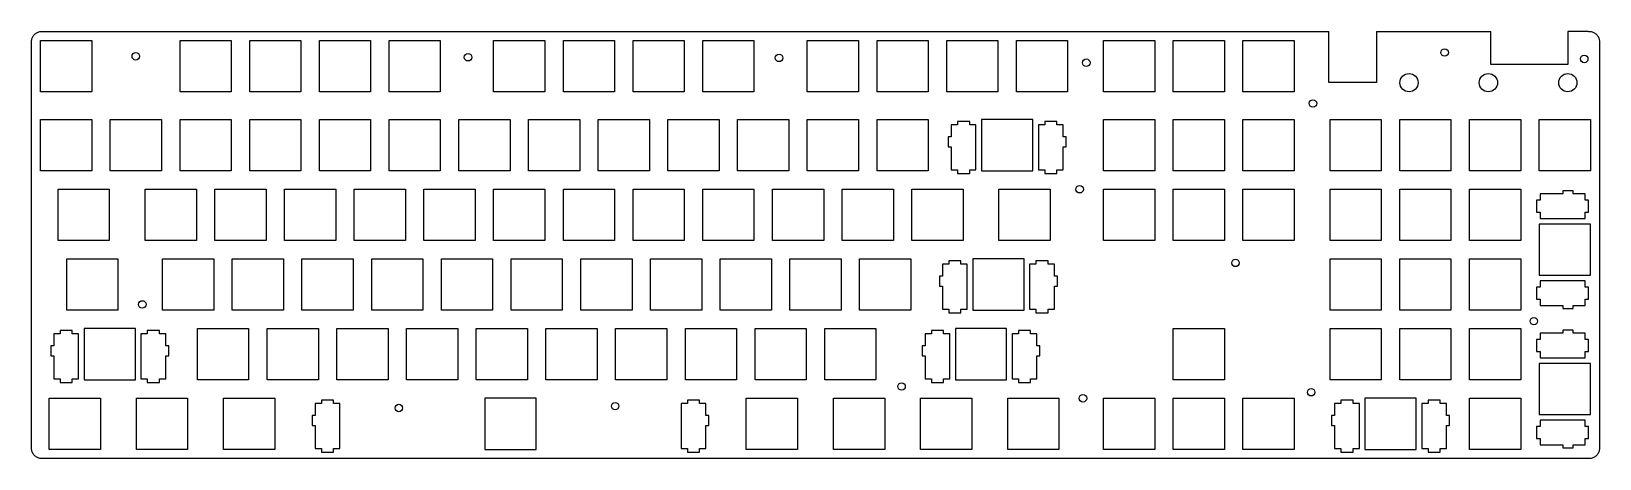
# Model space of a CAD drawing. Extents: x 0 to 429, y 1 to 118.
import ezdxf

# ---------------------------------------------------------------- set-up
doc = ezdxf.new("R2010")
doc.units = 0
doc.header["$MEASUREMENT"] = 0

msp = doc.modelspace()

# ---------------------------------------------------------------- linework, layer by layer
at = {"color": 0}
for p, q in [((0.606337, 115.654), (0.705556, 115.866)), ((0.705556, 115.866), (0.821313, 116.073)), ((0.821313, 116.073), (0.950846, 116.268)), ((0.950846, 116.268), (1.09692, 116.453)), ((1.09692, 116.453), (1.25677, 116.627)), ((1.25677, 116.627), (1.4304, 116.787)), ((1.4304, 116.787), (1.61506, 116.933)), ((1.61506, 116.933), (1.81074, 117.062)), ((1.81074, 117.062), (2.01745, 117.178)), ((2.01745, 117.178), (2.22966, 117.277)), ((2.22966, 117.277), (2.45153, 117.358)), ((2.45153, 117.358), (2.67753, 117.423)), ((2.67753, 117.423), (2.90904, 117.468)), ((2.90904, 117.468), (3.14331, 117.495)), ((3.14331, 117.495), (3.37895, 117.506)), ((3.37895, 117.506), (355.019871, 117.504336)), ((368.019871, 117.504336), (399.299993, 117.50402)), ((426.004, 117.504), (426.24, 117.495)), ((426.24, 117.495), (426.473, 117.468)), ((426.473, 117.468), (426.706, 117.423)), ((426.706, 117.423), (426.932, 117.358)), ((426.932, 117.358), (427.154, 117.277)), ((427.154, 117.277), (427.366, 117.178)), ((427.366, 117.178), (427.574, 117.062)), ((427.574, 117.062), (427.768, 116.933)), ((427.768, 116.933), (427.951, 116.787)), ((427.951, 116.787), (428.128, 116.627)), ((428.128, 116.627), (428.286, 116.453)), ((428.286, 116.453), (428.431, 116.268)), ((428.431, 116.268), (428.561, 116.073)), ((428.561, 116.073), (428.678, 115.866)), ((428.678, 115.866), (428.777, 115.654)), ((0.377582, 3.67937), (0.378961, 114.504)), ((0.378961, 114.504), (0.388606, 114.74)), ((0.388606, 114.74), (0.414789, 114.974)), ((0.414789, 114.974), (0.460266, 115.206)), ((0.460266, 115.206), (0.525032, 115.432)), ((0.525032, 115.432), (0.606337, 115.654)), ((2.90353, 114.98), (16.9044, 114.98)), ((2.90353, 100.979), (2.90353, 114.98)), ((16.9044, 114.98), (16.9044, 100.979)), ((41.0034, 114.98), (55.0044, 114.98)), ((41.0034, 100.979), (41.0034, 114.98)), ((55.0044, 114.98), (55.0044, 100.979)), ((60.0534, 114.98), (74.0544, 114.98)), ((60.0534, 100.979), (60.0534, 114.98)), ((74.0544, 114.98), (74.0544, 100.979)), ((79.1034, 114.98), (93.1044, 114.98)), ((79.1034, 100.979), (79.1034, 114.98)), ((93.1044, 114.98), (93.1044, 100.979)), ((98.1534, 114.98), (112.153, 114.98)), ((98.1534, 100.979), (98.1534, 114.98)), ((112.153, 114.98), (112.153, 100.979)), ((126.728, 114.98), (140.729, 114.98)), ((126.728, 100.979), (126.728, 114.98)), ((140.729, 114.98), (140.729, 100.979)), ((145.778, 114.98), (159.779, 114.98)), ((145.778, 100.979), (145.778, 114.98)), ((159.779, 114.98), (159.779, 100.979)), ((164.828, 114.98), (178.829, 114.98)), ((164.828, 100.979), (164.828, 114.98)), ((178.829, 114.98), (178.829, 100.979)), ((183.878, 114.98), (197.879, 114.98)), ((183.878, 100.979), (183.878, 114.98)), ((197.879, 114.98), (197.879, 100.979)), ((212.453, 114.98), (226.454, 114.98)), ((212.453, 100.979), (212.453, 114.98)), ((226.454, 114.98), (226.454, 100.979)), ((231.503, 114.98), (245.504, 114.98)), ((231.503, 100.979), (231.503, 114.98)), ((245.504, 114.98), (245.504, 100.979)), ((250.553, 114.98), (264.554, 114.98)), ((250.553, 100.979), (250.553, 114.98)), ((264.554, 114.98), (264.554, 100.979)), ((269.603, 114.98), (283.604, 114.98)), ((269.603, 100.979), (269.603, 114.98)), ((283.604, 114.98), (283.604, 100.979)), ((293.416, 114.98), (307.415, 114.98)), ((293.416, 100.979), (293.416, 114.98)), ((307.415, 114.98), (307.415, 100.979)), ((312.466, 114.98), (326.465, 114.98)), ((312.466, 100.979), (312.466, 114.98)), ((326.465, 114.98), (326.465, 100.979)), ((331.516, 114.98), (345.515, 114.98)), ((331.516, 100.979), (331.516, 114.98)), ((345.515, 114.98), (345.515, 100.979)), ((428.777, 115.654), (428.858, 115.432)), ((428.858, 115.432), (428.921, 115.206)), ((428.921, 115.206), (428.967, 114.974)), ((428.967, 114.974), (428.995, 114.74)), ((428.995, 114.74), (429.006, 114.504)), ((429.006, 114.504), (429.006, 3.67799)), ((16.9044, 100.979), (2.90353, 100.979)), ((55.0044, 100.979), (41.0034, 100.979)), ((74.0544, 100.979), (60.0534, 100.979)), ((93.1044, 100.979), (79.1034, 100.979)), ((112.153, 100.979), (98.1534, 100.979)), ((140.729, 100.979), (126.728, 100.979)), ((159.779, 100.979), (145.778, 100.979)), ((178.829, 100.979), (164.828, 100.979)), ((197.879, 100.979), (183.878, 100.979)), ((226.454, 100.979), (212.453, 100.979)), ((245.504, 100.979), (231.503, 100.979)), ((264.554, 100.979), (250.553, 100.979)), ((283.604, 100.979), (269.603, 100.979)), ((307.415, 100.979), (293.416, 100.979)), ((326.465, 100.979), (312.466, 100.979)), ((345.515, 100.979), (331.516, 100.979)), ((2.90353, 93.405), (16.9044, 93.405)), ((2.90353, 79.4039), (2.90353, 93.405)), ((16.9044, 93.405), (16.9044, 79.4039)), ((21.9535, 93.405), (35.9544, 93.405)), ((21.9535, 79.4039), (21.9535, 93.405)), ((35.9544, 93.405), (35.9544, 79.4039)), ((41.0034, 93.405), (55.0044, 93.405)), ((41.0034, 79.4039), (41.0034, 93.405)), ((55.0044, 93.405), (55.0044, 79.4039)), ((60.0534, 93.405), (74.0544, 93.405)), ((60.0534, 79.4039), (60.0534, 93.405)), ((74.0544, 93.405), (74.0544, 79.4039)), ((79.1034, 93.405), (93.1044, 93.405)), ((79.1034, 79.4039), (79.1034, 93.405)), ((93.1044, 93.405), (93.1044, 79.4039)), ((98.1534, 93.405), (112.153, 93.405)), ((98.1534, 79.4039), (98.1534, 93.405)), ((112.153, 93.405), (112.153, 79.4039)), ((117.203, 93.405), (131.204, 93.405)), ((117.203, 79.4039), (117.203, 93.405)), ((131.204, 93.405), (131.204, 79.4039)), ((136.253, 93.405), (150.254, 93.405)), ((136.253, 79.4039), (136.253, 93.405)), ((150.254, 93.405), (150.254, 79.4039)), ((155.303, 93.405), (169.304, 93.405)), ((155.303, 79.4039), (155.303, 93.405)), ((169.304, 93.405), (169.304, 79.4039)), ((174.353, 93.405), (188.354, 93.405)), ((174.353, 79.4039), (174.353, 93.405)), ((188.354, 93.405), (188.354, 79.4039)), ((193.403, 93.405), (207.404, 93.405)), ((193.403, 79.4039), (193.403, 93.405)), ((207.404, 93.405), (207.404, 79.4039)), ((212.453, 93.405), (226.454, 93.405)), ((212.453, 79.4039), (212.453, 93.405)), ((226.454, 93.405), (226.454, 79.4039)), ((231.503, 93.405), (245.504, 93.405)), ((231.503, 79.4039), (231.503, 93.405)), ((245.504, 93.405), (245.504, 79.4039)), ((253.527, 91.9346), (251.803, 91.9346)), ((251.803, 91.9346), (251.803, 88.7042)), ((256.829, 92.855), (253.527, 92.855)), ((253.527, 92.855), (253.527, 91.9346)), ((256.829, 91.9346), (256.829, 92.855)), ((258.554, 91.9346), (256.829, 91.9346)), ((258.554, 88.7042), (258.554, 91.9346)), ((260.078, 93.405), (260.078, 84.1043)), ((274.079, 93.405), (260.078, 93.405)), ((274.079, 84.1043), (274.079, 93.405)), ((277.329, 91.9346), (275.603, 91.9346)), ((275.603, 91.9346), (275.603, 88.7042)), ((280.629, 92.855), (277.329, 92.855)), ((277.329, 92.855), (277.329, 91.9346)), ((280.629, 91.9346), (280.629, 92.855)), ((282.355, 91.9346), (280.629, 91.9346)), ((282.355, 88.7042), (282.355, 91.9346)), ((293.416, 93.405), (307.415, 93.405)), ((293.416, 79.4039), (293.416, 93.405)), ((307.415, 93.405), (307.415, 79.4039)), ((312.466, 93.405), (326.465, 93.405)), ((312.466, 79.4039), (312.466, 93.405)), ((326.465, 93.405), (326.465, 79.4039)), ((331.516, 93.405), (345.515, 93.405)), ((331.516, 79.4039), (331.516, 93.405)), ((345.515, 93.405), (345.515, 79.4039)), ((355.328, 93.405), (369.33, 93.405)), ((355.328, 79.4039), (355.328, 93.405)), ((369.33, 93.405), (369.33, 79.4039)), ((374.378, 93.405), (388.38, 93.405)), ((374.378, 79.4039), (374.378, 93.405)), ((388.38, 93.405), (388.38, 79.4039)), ((393.428, 93.405), (407.43, 93.405)), ((393.428, 79.4039), (393.428, 93.405)), ((407.43, 93.405), (407.43, 79.4039)), ((412.478, 93.405), (426.48, 93.405)), ((412.478, 79.4039), (412.478, 93.405)), ((426.48, 93.405), (426.48, 79.4039)), ((251.803, 88.7042), (250.98, 88.7042)), ((250.98, 88.7042), (250.98, 85.9042)), ((250.98, 85.9042), (251.803, 85.9042)), ((251.803, 85.9042), (251.803, 79.6339)), ((258.554, 79.6339), (258.554, 88.7042)), ((275.603, 88.7042), (275.603, 79.6339)), ((283.179, 88.7042), (282.355, 88.7042)), ((282.355, 79.6339), (282.355, 85.9042)), ((282.355, 85.9042), (283.179, 85.9042)), ((283.179, 85.9042), (283.179, 88.7042)), ((260.078, 84.1043), (260.078, 79.4039)), ((274.079, 79.4039), (274.079, 84.1043)), ((16.9044, 79.4039), (2.90353, 79.4039)), ((35.9544, 79.4039), (21.9535, 79.4039)), ((55.0044, 79.4039), (41.0034, 79.4039)), ((74.0544, 79.4039), (60.0534, 79.4039)), ((93.1044, 79.4039), (79.1034, 79.4039)), ((112.153, 79.4039), (98.1534, 79.4039)), ((131.204, 79.4039), (117.203, 79.4039)), ((150.254, 79.4039), (136.253, 79.4039)), ((169.304, 79.4039), (155.303, 79.4039)), ((188.354, 79.4039), (174.353, 79.4039)), ((207.404, 79.4039), (193.403, 79.4039)), ((226.454, 79.4039), (212.453, 79.4039)), ((245.504, 79.4039), (231.503, 79.4039)), ((251.803, 79.6339), (253.527, 79.6339)), ((253.527, 79.6339), (253.527, 78.6543)), ((253.527, 78.6543), (256.829, 78.6543)), ((256.829, 78.6543), (256.829, 79.6339)), ((256.829, 79.6339), (258.554, 79.6339)), ((260.078, 79.4039), (274.079, 79.4039)), ((275.603, 79.6339), (277.329, 79.6339)), ((277.329, 79.6339), (277.329, 78.6543)), ((277.329, 78.6543), (280.629, 78.6543)), ((280.629, 78.6543), (280.629, 79.6339)), ((280.629, 79.6339), (282.355, 79.6339)), ((307.415, 79.4039), (293.416, 79.4039)), ((326.465, 79.4039), (312.466, 79.4039)), ((345.515, 79.4039), (331.516, 79.4039)), ((369.33, 79.4039), (355.328, 79.4039)), ((388.38, 79.4039), (374.378, 79.4039)), ((407.43, 79.4039), (393.428, 79.4039)), ((426.48, 79.4039), (412.478, 79.4039)), ((7.66604, 74.355), (21.6655, 74.355)), ((7.66604, 60.3539), (7.66604, 74.355)), ((21.6655, 74.355), (21.6655, 60.3539)), ((31.4785, 74.355), (45.4794, 74.355)), ((31.4785, 60.3539), (31.4785, 74.355)), ((45.4794, 74.355), (45.4794, 60.3539)), ((50.5284, 74.355), (64.5294, 74.355)), ((50.5284, 60.3539), (50.5284, 74.355)), ((64.5294, 74.355), (64.5294, 60.3539)), ((69.5784, 74.355), (83.5794, 74.355)), ((69.5784, 60.3539), (69.5784, 74.355)), ((83.5794, 74.355), (83.5794, 60.3539)), ((88.6284, 74.355), (102.629, 74.355)), ((88.6284, 60.3539), (88.6284, 74.355)), ((102.629, 74.355), (102.629, 60.3539)), ((107.678, 74.355), (121.679, 74.355)), ((107.678, 60.3539), (107.678, 74.355)), ((121.679, 74.355), (121.679, 60.3539)), ((126.728, 74.355), (140.729, 74.355)), ((126.728, 60.3539), (126.728, 74.355)), ((140.729, 74.355), (140.729, 60.3539)), ((145.778, 74.355), (159.779, 74.355)), ((145.778, 60.3539), (145.778, 74.355)), ((159.779, 74.355), (159.779, 60.3539)), ((164.828, 74.355), (178.829, 74.355)), ((164.828, 60.3539), (164.828, 74.355)), ((178.829, 74.355), (178.829, 60.3539)), ((183.878, 74.355), (197.879, 74.355)), ((183.878, 60.3539), (183.878, 74.355)), ((197.879, 74.355), (197.879, 60.3539)), ((202.928, 74.355), (216.929, 74.355)), ((202.928, 60.3539), (202.928, 74.355)), ((216.929, 74.355), (216.929, 60.3539)), ((221.978, 74.355), (235.979, 74.355)), ((221.978, 60.3539), (221.978, 74.355)), ((235.979, 74.355), (235.979, 60.3539)), ((241.028, 74.355), (255.028, 74.355)), ((241.028, 60.3539), (241.028, 74.355)), ((255.028, 74.355), (255.028, 60.3539)), ((264.841, 74.355), (278.84, 74.355)), ((264.841, 60.3539), (264.841, 74.355)), ((278.84, 74.355), (278.84, 60.3539)), ((293.416, 74.355), (307.415, 74.355)), ((293.416, 60.3539), (293.416, 74.355)), ((307.415, 74.355), (307.415, 60.3539)), ((312.466, 74.355), (326.465, 74.355)), ((312.466, 60.3539), (312.466, 74.355)), ((326.465, 74.355), (326.465, 60.3539)), ((331.516, 74.355), (345.515, 74.355)), ((331.516, 60.3539), (331.516, 74.355)), ((345.515, 74.355), (345.515, 60.3539)), ((355.328, 74.355), (369.33, 74.355)), ((355.328, 60.3539), (355.328, 74.355)), ((369.33, 74.355), (369.33, 60.3539)), ((374.378, 74.355), (388.38, 74.355)), ((374.378, 60.3539), (374.378, 74.355)), ((388.38, 74.355), (388.38, 60.3539)), ((393.428, 74.355), (407.43, 74.355)), ((393.428, 60.3539), (393.428, 74.355)), ((407.43, 74.355), (407.43, 60.3539)), ((418.98, 73.1051), (412.708, 73.1051)), ((412.708, 73.1051), (412.708, 71.3796)), ((418.98, 73.9292), (418.98, 73.1051)), ((421.778, 73.9292), (418.98, 73.9292)), ((421.778, 73.1051), (421.778, 73.9292)), ((425.009, 73.1051), (421.778, 73.1051)), ((425.009, 71.3796), (425.009, 73.1051)), ((412.708, 71.3796), (411.73, 71.3796)), ((411.73, 71.3796), (411.73, 68.0791)), ((425.93, 71.3796), (425.009, 71.3796)), ((425.93, 68.0791), (425.93, 71.3796)), ((411.73, 68.0791), (412.708, 68.0791)), ((421.778, 64.83), (412.478, 64.83)), ((412.478, 64.83), (412.478, 50.8289)), ((412.708, 68.0791), (412.708, 66.354)), ((412.708, 66.354), (421.778, 66.354)), ((421.778, 66.354), (425.009, 66.354)), ((426.48, 64.83), (421.778, 64.83)), ((425.009, 66.354), (425.009, 68.0791)), ((425.009, 68.0791), (425.93, 68.0791)), ((426.48, 50.8289), (426.48, 64.83)), ((21.6655, 60.3539), (7.66604, 60.3539)), ((45.4794, 60.3539), (31.4785, 60.3539)), ((64.5294, 60.3539), (50.5284, 60.3539)), ((83.5794, 60.3539), (69.5784, 60.3539)), ((102.629, 60.3539), (88.6284, 60.3539)), ((121.679, 60.3539), (107.678, 60.3539)), ((140.729, 60.3539), (126.728, 60.3539)), ((159.779, 60.3539), (145.778, 60.3539)), ((178.829, 60.3539), (164.828, 60.3539)), ((197.879, 60.3539), (183.878, 60.3539)), ((216.929, 60.3539), (202.928, 60.3539)), ((235.979, 60.3539), (221.978, 60.3539)), ((255.028, 60.3539), (241.028, 60.3539)), ((278.84, 60.3539), (264.841, 60.3539)), ((307.415, 60.3539), (293.416, 60.3539)), ((326.465, 60.3539), (312.466, 60.3539)), ((345.515, 60.3539), (331.516, 60.3539)), ((369.33, 60.3539), (355.328, 60.3539)), ((388.38, 60.3539), (374.378, 60.3539)), ((407.43, 60.3539), (393.428, 60.3539)), ((10.0473, 55.305), (24.0468, 55.305)), ((10.0473, 41.3039), (10.0473, 55.305)), ((24.0468, 55.305), (24.0468, 41.3039)), ((36.2409, 55.305), (50.2405, 55.305)), ((36.2409, 41.3039), (36.2409, 55.305)), ((50.2405, 55.305), (50.2405, 41.3039)), ((55.2909, 55.305), (69.2905, 55.305)), ((55.2909, 41.3039), (55.2909, 55.305)), ((69.2905, 55.305), (69.2905, 41.3039)), ((74.3409, 55.305), (88.3405, 55.305)), ((74.3409, 41.3039), (74.3409, 55.305)), ((88.3405, 55.305), (88.3405, 41.3039)), ((93.3909, 55.305), (107.39, 55.305)), ((93.3909, 41.3039), (93.3909, 55.305)), ((107.39, 55.305), (107.39, 41.3039)), ((112.441, 55.305), (126.44, 55.305)), ((112.441, 41.3039), (112.441, 55.305)), ((126.44, 55.305), (126.44, 41.3039)), ((131.491, 55.305), (145.49, 55.305)), ((131.491, 41.3039), (131.491, 55.305)), ((145.49, 55.305), (145.49, 41.3039)), ((150.541, 55.305), (164.54, 55.305)), ((150.541, 41.3039), (150.541, 55.305)), ((164.54, 55.305), (164.54, 41.3039)), ((169.591, 55.305), (183.59, 55.305)), ((169.591, 41.3039), (169.591, 55.305)), ((183.59, 55.305), (183.59, 41.3039)), ((188.641, 55.305), (202.64, 55.305)), ((188.641, 41.3039), (188.641, 55.305)), ((202.64, 55.305), (202.64, 41.3039)), ((207.691, 55.305), (221.69, 55.305)), ((207.691, 41.3039), (207.691, 55.305)), ((221.69, 55.305), (221.69, 41.3039)), ((226.741, 55.305), (240.74, 55.305)), ((226.741, 41.3039), (226.741, 55.305)), ((240.74, 55.305), (240.74, 41.3039)), ((251.147, 53.8346), (249.422, 53.8346)), ((249.422, 53.8346), (249.422, 50.6042)), ((254.447, 54.755), (251.147, 54.755)), ((251.147, 54.755), (251.147, 53.8346)), ((254.447, 53.8346), (254.447, 54.755)), ((256.172, 53.8346), (254.447, 53.8346)), ((256.172, 41.5339), (256.172, 53.8346)), ((257.697, 55.305), (257.697, 41.3039)), ((271.697, 55.305), (257.697, 55.305)), ((271.697, 41.3039), (271.697, 55.305)), ((274.948, 53.8346), (273.222, 53.8346)), ((273.222, 53.8346), (273.222, 41.5339)), ((278.246, 54.755), (274.948, 54.755)), ((274.948, 54.755), (274.948, 53.8346)), ((278.246, 53.8346), (278.246, 54.755)), ((279.972, 53.8346), (278.246, 53.8346)), ((279.972, 50.6042), (279.972, 53.8346)), ((355.328, 55.305), (369.33, 55.305)), ((355.328, 41.3039), (355.328, 55.305)), ((369.33, 55.305), (369.33, 41.3039)), ((374.378, 55.305), (388.38, 55.305)), ((374.378, 41.3039), (374.378, 55.305)), ((388.38, 55.305), (388.38, 41.3039)), ((393.428, 55.305), (407.43, 55.305)), ((393.428, 41.3039), (393.428, 55.305)), ((407.43, 55.305), (407.43, 41.3039)), ((249.422, 50.6042), (248.597, 50.6042)), ((248.597, 50.6042), (248.597, 47.8042)), ((248.597, 47.8042), (249.422, 47.8042)), ((249.422, 47.8042), (249.422, 41.5339)), ((280.797, 50.6042), (279.972, 50.6042)), ((279.972, 41.5339), (279.972, 47.8042)), ((279.972, 47.8042), (280.797, 47.8042)), ((280.797, 47.8042), (280.797, 50.6042)), ((412.708, 47.5795), (411.73, 47.5795)), ((411.73, 47.5795), (411.73, 44.2793)), ((412.478, 50.8289), (421.778, 50.8289)), ((421.778, 49.3049), (412.708, 49.3049)), ((412.708, 49.3049), (412.708, 47.5795)), ((421.778, 50.8289), (426.48, 50.8289)), ((425.009, 49.3049), (421.778, 49.3049)), ((425.009, 47.5795), (425.009, 49.3049)), ((425.93, 47.5795), (425.009, 47.5795)), ((425.93, 44.2793), (425.93, 47.5795)), ((411.73, 44.2793), (412.708, 44.2793)), ((412.708, 44.2793), (412.708, 42.5538)), ((425.009, 42.5538), (425.009, 44.2793)), ((425.009, 44.2793), (425.93, 44.2793)), ((24.0468, 41.3039), (10.0473, 41.3039)), ((50.2405, 41.3039), (36.2409, 41.3039)), ((69.2905, 41.3039), (55.2909, 41.3039)), ((88.3405, 41.3039), (74.3409, 41.3039)), ((107.39, 41.3039), (93.3909, 41.3039)), ((126.44, 41.3039), (112.441, 41.3039)), ((145.49, 41.3039), (131.491, 41.3039)), ((164.54, 41.3039), (150.541, 41.3039)), ((183.59, 41.3039), (169.591, 41.3039)), ((202.64, 41.3039), (188.641, 41.3039)), ((221.69, 41.3039), (207.691, 41.3039)), ((240.74, 41.3039), (226.741, 41.3039)), ((249.422, 41.5339), (251.147, 41.5339)), ((251.147, 41.5339), (251.147, 40.5543)), ((251.147, 40.5543), (254.447, 40.5543)), ((254.447, 40.5543), (254.447, 41.5339)), ((254.447, 41.5339), (256.172, 41.5339)), ((257.697, 41.3039), (271.697, 41.3039)), ((273.222, 41.5339), (274.948, 41.5339)), ((274.948, 41.5339), (274.948, 40.5543)), ((274.948, 40.5543), (278.246, 40.5543)), ((278.246, 40.5543), (278.246, 41.5339)), ((278.246, 41.5339), (279.972, 41.5339)), ((369.33, 41.3039), (355.328, 41.3039)), ((388.38, 41.3039), (374.378, 41.3039)), ((407.43, 41.3039), (393.428, 41.3039)), ((412.708, 42.5538), (418.98, 42.5538)), ((418.98, 42.5538), (418.98, 41.7297)), ((418.98, 41.7297), (421.778, 41.7297)), ((421.778, 41.7297), (421.778, 42.5538)), ((421.778, 42.5538), (425.009, 42.5538)), ((8.25997, 34.7845), (6.53464, 34.7845)), ((6.53464, 34.7845), (6.53464, 31.5543)), ((11.5604, 35.705), (8.25997, 35.705)), ((8.25997, 35.705), (8.25997, 34.7845)), ((11.5604, 34.7845), (11.5604, 35.705)), ((13.2843, 34.7845), (11.5604, 34.7845)), ((13.2843, 31.5543), (13.2843, 34.7845)), ((14.8098, 36.255), (14.8098, 31.5543)), ((28.8093, 36.255), (14.8098, 36.255)), ((28.8093, 31.5543), (28.8093, 36.255)), ((32.0601, 34.7845), (30.3348, 34.7845)), ((30.3348, 34.7845), (30.3348, 31.5543)), ((35.3603, 35.705), (32.0601, 35.705)), ((32.0601, 35.705), (32.0601, 34.7845)), ((35.3603, 34.7845), (35.3603, 35.705)), ((37.0844, 34.7845), (35.3603, 34.7845)), ((37.0844, 31.5543), (37.0844, 34.7845)), ((45.7659, 36.255), (59.7655, 36.255)), ((45.7659, 22.2539), (45.7659, 36.255)), ((59.7655, 36.255), (59.7655, 22.2539)), ((64.8159, 36.255), (78.8155, 36.255)), ((64.8159, 22.2539), (64.8159, 36.255)), ((78.8155, 36.255), (78.8155, 22.2539)), ((83.8659, 36.255), (97.8655, 36.255)), ((83.8659, 22.2539), (83.8659, 36.255)), ((97.8655, 36.255), (97.8655, 22.2539)), ((102.916, 36.255), (116.915, 36.255)), ((102.916, 22.2539), (102.916, 36.255)), ((116.915, 36.255), (116.915, 22.2539)), ((121.966, 36.255), (135.965, 36.255)), ((121.966, 22.2539), (121.966, 36.255)), ((135.965, 36.255), (135.965, 22.2539)), ((141.016, 36.255), (155.015, 36.255)), ((141.016, 22.2539), (141.016, 36.255)), ((155.015, 36.255), (155.015, 22.2539)), ((160.066, 36.255), (174.065, 36.255)), ((160.066, 22.2539), (160.066, 36.255)), ((174.065, 36.255), (174.065, 22.2539)), ((179.116, 36.255), (193.115, 36.255)), ((179.116, 22.2539), (179.116, 36.255)), ((193.115, 36.255), (193.115, 22.2539)), ((198.166, 36.255), (212.165, 36.255)), ((198.166, 22.2539), (198.166, 36.255)), ((212.165, 36.255), (212.165, 22.2539)), ((217.216, 36.255), (231.215, 36.255)), ((217.216, 22.2539), (217.216, 36.255)), ((231.215, 36.255), (231.215, 22.2539)), ((246.385, 34.7845), (244.66, 34.7845)), ((244.66, 34.7845), (244.66, 31.5543)), ((249.686, 35.705), (246.385, 35.705)), ((246.385, 35.705), (246.385, 34.7845)), ((249.686, 34.7845), (249.686, 35.705)), ((251.409, 34.7845), (249.686, 34.7845)), ((251.409, 31.5543), (251.409, 34.7845)), ((252.934, 36.255), (252.934, 31.5543)), ((266.934, 36.255), (252.934, 36.255)), ((266.934, 31.5543), (266.934, 36.255)), ((270.185, 34.7845), (268.46, 34.7845)), ((268.46, 34.7845), (268.46, 31.5543)), ((273.485, 35.705), (270.185, 35.705)), ((270.185, 35.705), (270.185, 34.7845)), ((273.485, 34.7845), (273.485, 35.705)), ((275.209, 34.7845), (273.485, 34.7845)), ((275.209, 31.5543), (275.209, 34.7845)), ((312.466, 36.255), (326.465, 36.255)), ((312.466, 22.2539), (312.466, 36.255)), ((326.465, 36.255), (326.465, 22.2539)), ((355.328, 36.255), (369.33, 36.255)), ((355.328, 22.2539), (355.328, 36.255)), ((369.33, 36.255), (369.33, 22.2539)), ((374.378, 36.255), (388.38, 36.255)), ((374.378, 22.2539), (374.378, 36.255)), ((388.38, 36.255), (388.38, 22.2539)), ((393.428, 36.255), (407.43, 36.255)), ((393.428, 22.2539), (393.428, 36.255)), ((407.43, 36.255), (407.43, 22.2539)), ((418.98, 35.0049), (412.708, 35.0049)), ((412.708, 35.0049), (412.708, 33.2796)), ((418.98, 35.8292), (418.98, 35.0049)), ((421.778, 35.8292), (418.98, 35.8292)), ((421.778, 35.0049), (421.778, 35.8292)), ((425.009, 35.0049), (421.778, 35.0049)), ((425.009, 33.2796), (425.009, 35.0049)), ((6.53464, 31.5543), (5.71059, 31.5543)), ((5.71059, 31.5543), (5.71059, 28.7541)), ((13.2843, 22.4841), (13.2843, 31.5543)), ((14.8098, 31.5543), (14.8098, 22.2539)), ((28.8093, 22.2539), (28.8093, 31.5543)), ((30.3348, 31.5543), (30.3348, 22.4841)), ((37.9099, 31.5543), (37.0844, 31.5543)), ((37.9099, 28.7541), (37.9099, 31.5543)), ((244.66, 31.5543), (243.836, 31.5543)), ((243.836, 31.5543), (243.836, 28.7541)), ((251.409, 22.4841), (251.409, 31.5543)), ((252.934, 31.5543), (252.934, 22.2539)), ((266.934, 22.2539), (266.934, 31.5543)), ((268.46, 31.5543), (268.46, 22.4841)), ((276.035, 31.5543), (275.209, 31.5543)), ((276.035, 28.7541), (276.035, 31.5543)), ((412.708, 33.2796), (411.73, 33.2796)), ((411.73, 33.2796), (411.73, 29.9792)), ((425.93, 33.2796), (425.009, 33.2796)), ((425.93, 29.9792), (425.93, 33.2796)), ((5.71059, 28.7541), (6.53464, 28.7541)), ((6.53464, 28.7541), (6.53464, 22.4841)), ((37.0844, 22.4841), (37.0844, 28.7541)), ((37.0844, 28.7541), (37.9099, 28.7541)), ((243.836, 28.7541), (244.66, 28.7541)), ((244.66, 28.7541), (244.66, 22.4841)), ((275.209, 22.4841), (275.209, 28.7541)), ((275.209, 28.7541), (276.035, 28.7541)), ((411.73, 29.9792), (412.708, 29.9792)), ((421.778, 26.7298), (412.478, 26.7298)), ((412.478, 26.7298), (412.478, 12.7289)), ((412.708, 29.9792), (412.708, 28.2539)), ((412.708, 28.2539), (421.778, 28.2539)), ((421.778, 28.2539), (425.009, 28.2539)), ((426.48, 26.7298), (421.778, 26.7298)), ((425.009, 28.2539), (425.009, 29.9792)), ((425.009, 29.9792), (425.93, 29.9792)), ((426.48, 12.7289), (426.48, 26.7298)), ((6.53464, 22.4841), (8.25997, 22.4841)), ((8.25997, 22.4841), (8.25997, 21.5043)), ((8.25997, 21.5043), (11.5604, 21.5043)), ((11.5604, 21.5043), (11.5604, 22.4841)), ((11.5604, 22.4841), (13.2843, 22.4841)), ((14.8098, 22.2539), (28.8093, 22.2539)), ((30.3348, 22.4841), (32.0601, 22.4841)), ((32.0601, 22.4841), (32.0601, 21.5043)), ((32.0601, 21.5043), (35.3603, 21.5043)), ((35.3603, 21.5043), (35.3603, 22.4841)), ((35.3603, 22.4841), (37.0844, 22.4841)), ((59.7655, 22.2539), (45.7659, 22.2539)), ((78.8155, 22.2539), (64.8159, 22.2539)), ((97.8655, 22.2539), (83.8659, 22.2539)), ((116.915, 22.2539), (102.916, 22.2539)), ((135.965, 22.2539), (121.966, 22.2539)), ((155.015, 22.2539), (141.016, 22.2539)), ((174.065, 22.2539), (160.066, 22.2539)), ((193.115, 22.2539), (179.116, 22.2539)), ((212.165, 22.2539), (198.166, 22.2539)), ((231.215, 22.2539), (217.216, 22.2539)), ((244.66, 22.4841), (246.385, 22.4841)), ((246.385, 22.4841), (246.385, 21.5043)), ((246.385, 21.5043), (249.686, 21.5043)), ((249.686, 21.5043), (249.686, 22.4841)), ((249.686, 22.4841), (251.409, 22.4841)), ((252.934, 22.2539), (266.934, 22.2539)), ((268.46, 22.4841), (270.185, 22.4841)), ((270.185, 22.4841), (270.185, 21.5043)), ((270.185, 21.5043), (273.485, 21.5043)), ((273.485, 21.5043), (273.485, 22.4841)), ((273.485, 22.4841), (275.209, 22.4841)), ((326.465, 22.2539), (312.466, 22.2539)), ((369.33, 22.2539), (355.328, 22.2539)), ((388.38, 22.2539), (374.378, 22.2539)), ((407.43, 22.2539), (393.428, 22.2539)), ((5.28479, 17.2048), (19.2843, 17.2048)), ((5.28479, 3.20394), (5.28479, 17.2048)), ((19.2843, 17.2048), (19.2843, 3.20394)), ((29.0973, 17.2048), (43.0967, 17.2048)), ((29.0973, 3.20394), (29.0973, 17.2048)), ((43.0967, 17.2048), (43.0967, 3.20394)), ((52.9096, 17.2048), (66.9092, 17.2048)), ((52.9096, 3.20394), (52.9096, 17.2048)), ((66.9092, 17.2048), (66.9092, 3.20394)), ((124.346, 17.2048), (124.346, 12.5043)), ((138.347, 17.2048), (124.346, 17.2048)), ((138.347, 12.5043), (138.347, 17.2048)), ((195.785, 17.2048), (209.784, 17.2048)), ((195.785, 3.20394), (195.785, 17.2048)), ((209.784, 17.2048), (209.784, 3.20394)), ((219.597, 17.2048), (233.597, 17.2048)), ((219.597, 3.20394), (219.597, 17.2048)), ((233.597, 17.2048), (233.597, 3.20394)), ((243.41, 17.2048), (257.409, 17.2048)), ((243.41, 3.20394), (243.41, 17.2048)), ((257.409, 17.2048), (257.409, 3.20394)), ((267.222, 17.2048), (281.222, 17.2048)), ((267.222, 3.20394), (267.222, 17.2048)), ((281.222, 17.2048), (281.222, 3.20394)), ((293.416, 17.2048), (307.415, 17.2048)), ((293.416, 3.20394), (293.416, 17.2048)), ((307.415, 17.2048), (307.415, 3.20394)), ((312.466, 17.2048), (326.465, 17.2048)), ((312.466, 3.20394), (312.466, 17.2048)), ((326.465, 17.2048), (326.465, 3.20394)), ((331.516, 17.2048), (345.515, 17.2048)), ((331.516, 3.20394), (331.516, 17.2048)), ((345.515, 17.2048), (345.515, 3.20394)), ((364.853, 17.2048), (364.853, 12.5043)), ((378.855, 17.2048), (364.853, 17.2048)), ((378.855, 12.5043), (378.855, 17.2048)), ((393.428, 17.2048), (407.43, 17.2048)), ((393.428, 3.20394), (393.428, 17.2048)), ((407.43, 17.2048), (407.43, 3.20394)), ((79.6974, 15.7345), (77.972, 15.7345)), ((77.972, 15.7345), (77.972, 12.5043)), ((82.9966, 16.655), (79.6974, 16.655)), ((79.6974, 16.655), (79.6974, 15.7345)), ((82.9966, 15.7345), (82.9966, 16.655)), ((84.7217, 15.7345), (82.9966, 15.7345)), ((84.7217, 12.5043), (84.7217, 15.7345)), ((179.698, 15.7345), (177.972, 15.7345)), ((177.972, 15.7345), (177.972, 12.5043)), ((182.996, 16.655), (179.698, 16.655)), ((179.698, 16.655), (179.698, 15.7345)), ((182.996, 15.7345), (182.996, 16.655)), ((184.722, 15.7345), (182.996, 15.7345)), ((184.722, 12.5043), (184.722, 15.7345)), ((358.302, 15.7345), (356.577, 15.7345)), ((356.577, 15.7345), (356.577, 12.5043)), ((361.604, 16.655), (358.302, 16.655)), ((358.302, 16.655), (358.302, 15.7345)), ((361.604, 15.7345), (361.604, 16.655)), ((363.329, 15.7345), (361.604, 15.7345)), ((363.329, 12.5043), (363.329, 15.7345)), ((382.104, 15.7345), (380.379, 15.7345)), ((380.379, 15.7345), (380.379, 12.5043)), ((385.403, 16.655), (382.104, 16.655)), ((382.104, 16.655), (382.104, 15.7345)), ((385.403, 15.7345), (385.403, 16.655)), ((387.131, 15.7345), (385.403, 15.7345)), ((387.131, 12.5043), (387.131, 15.7345)), ((77.972, 12.5043), (77.1469, 12.5043)), ((77.1469, 12.5043), (77.1469, 9.70414)), ((77.1469, 9.70414), (77.972, 9.70414)), ((77.972, 9.70414), (77.972, 3.43407)), ((84.7217, 3.43407), (84.7217, 12.5043)), ((124.346, 12.5043), (124.346, 3.20394)), ((138.347, 3.20394), (138.347, 12.5043)), ((177.972, 12.5043), (177.972, 3.43407)), ((185.547, 12.5043), (184.722, 12.5043)), ((184.722, 3.43407), (184.722, 9.70414)), ((184.722, 9.70414), (185.547, 9.70414)), ((185.547, 9.70414), (185.547, 12.5043)), ((356.577, 12.5043), (355.755, 12.5043)), ((355.755, 12.5043), (355.755, 9.70414)), ((355.755, 9.70414), (356.577, 9.70414)), ((356.577, 9.70414), (356.577, 3.43407)), ((363.329, 3.43407), (363.329, 12.5043)), ((364.853, 12.5043), (364.853, 3.20394)), ((378.855, 3.20394), (378.855, 12.5043)), ((380.379, 12.5043), (380.379, 3.43407)), ((387.953, 12.5043), (387.131, 12.5043)), ((387.131, 3.43407), (387.131, 9.70414)), ((387.131, 9.70414), (387.953, 9.70414)), ((387.953, 9.70414), (387.953, 12.5043)), ((412.708, 9.47953), (411.73, 9.47953)), ((411.73, 9.47953), (411.73, 6.17911)), ((412.478, 12.7289), (421.778, 12.7289)), ((421.778, 11.2048), (412.708, 11.2048)), ((412.708, 11.2048), (412.708, 9.47953)), ((421.778, 12.7289), (426.48, 12.7289)), ((425.009, 11.2048), (421.778, 11.2048)), ((425.009, 9.47953), (425.009, 11.2048)), ((425.93, 9.47953), (425.009, 9.47953)), ((425.93, 6.17911), (425.93, 9.47953)), ((411.73, 6.17911), (412.708, 6.17911)), ((412.708, 6.17911), (412.708, 4.45382)), ((412.708, 4.45382), (418.98, 4.45382)), ((418.98, 4.45382), (418.98, 3.62977)), ((421.778, 3.62977), (421.778, 4.45382)), ((421.778, 4.45382), (425.009, 4.45382)), ((425.009, 4.45382), (425.009, 6.17911)), ((425.009, 6.17911), (425.93, 6.17911)), ((0.388606, 3.44372), (0.377582, 3.67937)), ((0.414789, 3.20945), (0.388606, 3.44372)), ((0.460266, 2.97794), (0.414789, 3.20945)), ((0.525032, 2.75194), (0.460266, 2.97794)), ((0.606337, 2.53008), (0.525032, 2.75194)), ((0.705556, 2.31786), (0.606337, 2.53008)), ((0.821313, 2.11116), (0.705556, 2.31786)), ((0.950846, 1.91547), (0.821313, 2.11116)), ((1.09692, 1.73082), (0.950846, 1.91547)), ((1.25677, 1.55718), (1.09692, 1.73082)), ((1.4304, 1.39733), (1.25677, 1.55718)), ((1.61506, 1.25264), (1.4304, 1.39733)), ((1.81074, 1.12172), (1.61506, 1.25264)), ((2.01745, 1.00597), (1.81074, 1.12172)), ((2.22966, 0.906748), (2.01745, 1.00597)), ((2.45153, 0.825444), (2.22966, 0.906748)), ((2.67753, 0.762056), (2.45153, 0.825444)), ((2.90904, 0.71658), (2.67753, 0.762056)), ((3.14331, 0.689021), (2.90904, 0.71658)), ((3.37895, 0.677997), (3.14331, 0.689021)), ((426.004, 0.677997), (3.37895, 0.677997)), ((19.2843, 3.20394), (5.28479, 3.20394)), ((43.0967, 3.20394), (29.0973, 3.20394)), ((66.9092, 3.20394), (52.9096, 3.20394)), ((77.972, 3.43407), (79.6974, 3.43407)), ((79.6974, 3.43407), (79.6974, 2.45429)), ((79.6974, 2.45429), (82.9966, 2.45429)), ((82.9966, 2.45429), (82.9966, 3.43407)), ((82.9966, 3.43407), (84.7217, 3.43407)), ((124.346, 3.20394), (138.347, 3.20394)), ((177.972, 3.43407), (179.698, 3.43407)), ((179.698, 3.43407), (179.698, 2.45429)), ((179.698, 2.45429), (182.996, 2.45429)), ((182.996, 2.45429), (182.996, 3.43407)), ((182.996, 3.43407), (184.722, 3.43407)), ((209.784, 3.20394), (195.785, 3.20394)), ((233.597, 3.20394), (219.597, 3.20394)), ((257.409, 3.20394), (243.41, 3.20394)), ((281.222, 3.20394), (267.222, 3.20394)), ((307.415, 3.20394), (293.416, 3.20394)), ((326.465, 3.20394), (312.466, 3.20394)), ((345.515, 3.20394), (331.516, 3.20394)), ((356.577, 3.43407), (358.302, 3.43407)), ((358.302, 3.43407), (358.302, 2.45429)), ((358.302, 2.45429), (361.604, 2.45429)), ((361.604, 2.45429), (361.604, 3.43407)), ((361.604, 3.43407), (363.329, 3.43407)), ((364.853, 3.20394), (378.855, 3.20394)), ((380.379, 3.43407), (382.104, 3.43407)), ((382.104, 3.43407), (382.104, 2.45429)), ((382.104, 2.45429), (385.403, 2.45429)), ((385.403, 2.45429), (385.403, 3.43407)), ((385.403, 3.43407), (387.131, 3.43407)), ((407.43, 3.20394), (393.428, 3.20394)), ((418.98, 3.62977), (421.778, 3.62977)), ((426.24, 0.689021), (426.004, 0.677997)), ((426.473, 0.71658), (426.24, 0.689021)), ((426.706, 0.762056), (426.473, 0.71658)), ((426.932, 0.825444), (426.706, 0.762056)), ((427.154, 0.906748), (426.932, 0.825444)), ((427.366, 1.00597), (427.154, 0.906748)), ((427.574, 1.12172), (427.366, 1.00597)), ((427.768, 1.25264), (427.574, 1.12172)), ((427.951, 1.39733), (427.768, 1.25264)), ((428.128, 1.55718), (427.951, 1.39733)), ((428.286, 1.73082), (428.128, 1.55718)), ((428.431, 1.91547), (428.286, 1.73082)), ((428.561, 2.11116), (428.431, 1.91547)), ((428.678, 2.31786), (428.561, 2.11116)), ((428.777, 2.53008), (428.678, 2.31786)), ((428.858, 2.75194), (428.777, 2.53008)), ((428.921, 2.97794), (428.858, 2.75194)), ((428.967, 3.20945), (428.921, 2.97794)), ((428.995, 3.44372), (428.967, 3.20945)), ((429.006, 3.67799), (428.995, 3.44372))]:
    msp.add_line(p, q, dxfattribs=at)
at = {"linetype": 'Continuous'}
msp.add_line((426.004, 117.504), (420.299993, 117.50402), dxfattribs=at)
for points in [[(368.019871, 117.504336), (368.019871, 103.504336), (355.019871, 103.504336), (355.019871, 117.504336)], [(420.299993, 117.50402), (420.299993, 108.40402), (399.299993, 108.40402), (399.299993, 117.50402)]]:
    msp.add_lwpolyline(points, dxfattribs=at)
for centre, radius in [((28.911158, 110.682909), 1.025), ((119.723235, 110.429372), 1.025), ((386.630381, 111.723438), 1.025), ((204.727483, 110.251466), 1.025), ((288.6929, 108.932511), 1.025), ((424.797168, 109.965557), 1.025), ((376.903699, 103.47497), 2.5), ((398.607416, 103.47497), 2.5), ((420.311132, 103.47497), 2.5), ((350.658525, 97.792226), 1.025), ((286.876519, 74.336241), 1.025), ((329.4829, 54.194688), 1.025), ((30.685286, 42.844278), 1.025), ((411.033364, 38.264727), 1.025), ((238.218229, 20.411781), 1.025), ((287.782166, 17.17611), 1.025), ((350.163775, 18.841285), 1.025), ((100.80206, 14.523429), 1.025), ((159.930347, 15.02499), 1.025)]:
    msp.add_circle(centre, radius, dxfattribs=at)

doc.saveas('drawing.dxf')
